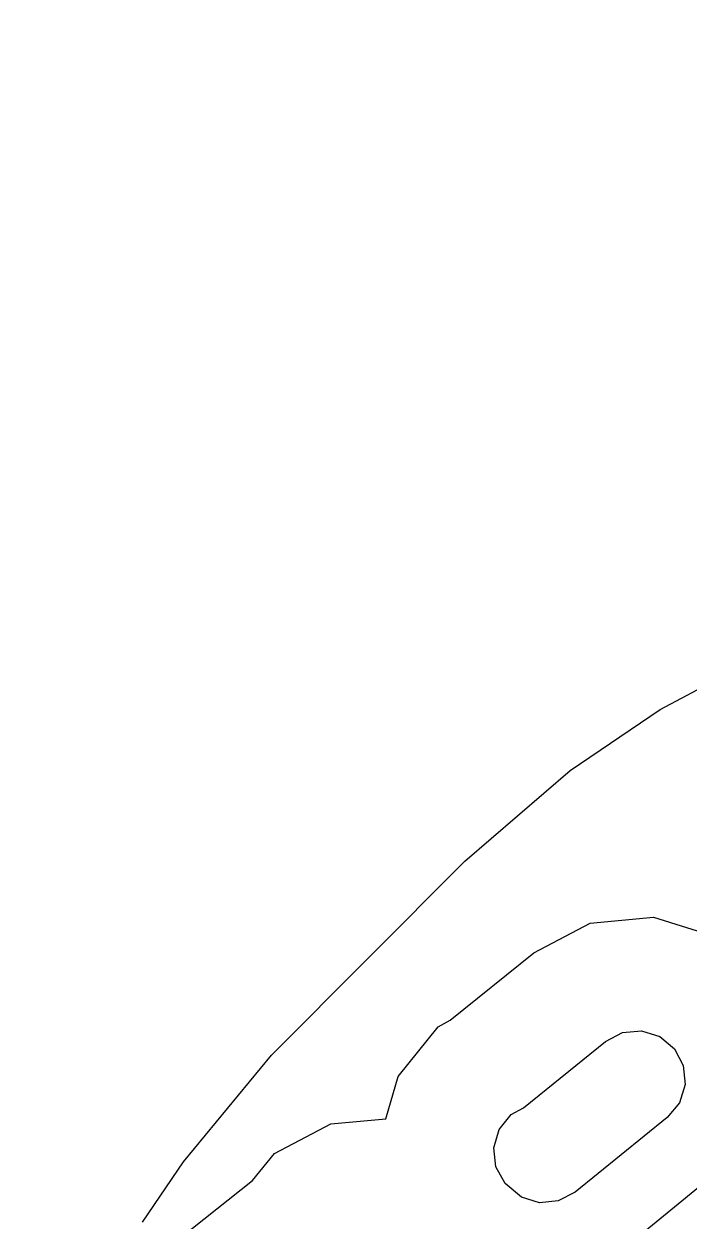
# Model space of a CAD drawing. Header units: metres. Extents: x 8738 to 9560, y -8972 to -7699.
# Drawn here: x 9204.9 to 9225.29, y -7935.81 to -7899.1 of the extents above; entities that cross this region are included whole.
import ezdxf

# ---------------------------------------------------------------- set-up
doc = ezdxf.new("R2010")
doc.units = ezdxf.units.M
doc.layers.add('AI_GREENING_EXCLUSIONS', color=1, linetype='Continuous')

msp = doc.modelspace()

# ---------------------------------------------------------------- linework, layer by layer
at = {"layer": 'AI_GREENING_EXCLUSIONS'}
for points in [[(9274.839, -7906.045), (9222.071, -7949.098), (9215.082, -7955.218), (9214.563, -7955.515), (9213.97, -7955.585), (9213.396, -7955.418), (9212.933, -7955.04), (9208.963, -7950.19), (9208.687, -7949.672), (9208.631, -7949.087), (9208.805, -7948.526), (9209.18, -7948.074), (9222.429, -7937.359), (9269.154, -7899.096)], [(9208.542, -7935.844), (9209.796, -7933.995), (9212.496, -7930.721), (9218.415, -7924.769), (9221.654, -7921.989), (9224.411, -7920.121), (9228.028, -7918.199)], [(9204.903, -7940.137), (9211.906, -7934.562), (9212.583, -7933.742), (9214.307, -7932.829), (9215.996, -7932.669), (9216.376, -7931.376), (9217.6, -7929.857), (9217.975, -7929.653), (9220.534, -7927.581), (9222.261, -7926.673), (9224.204, -7926.494), (9226.067, -7927.073)]]:
    msp.add_lwpolyline(points, dxfattribs=at)
msp.add_lwpolyline([(9220.22, -7932.338), (9222.736, -7930.301), (9223.254, -7930.029), (9223.837, -7929.975), (9224.396, -7930.149), (9224.846, -7930.523), (9225.118, -7931.041), (9225.172, -7931.624), (9224.998, -7932.183), (9224.624, -7932.633), (9221.799, -7934.92), (9221.286, -7935.19), (9220.71, -7935.247), (9220.154, -7935.08), (9219.654, -7934.656), (9219.374, -7934.142), (9219.312, -7933.56), (9219.477, -7932.999), (9219.844, -7932.543), (9220.22, -7932.338)], close=True, dxfattribs=at)

doc.saveas('drawing.dxf')
